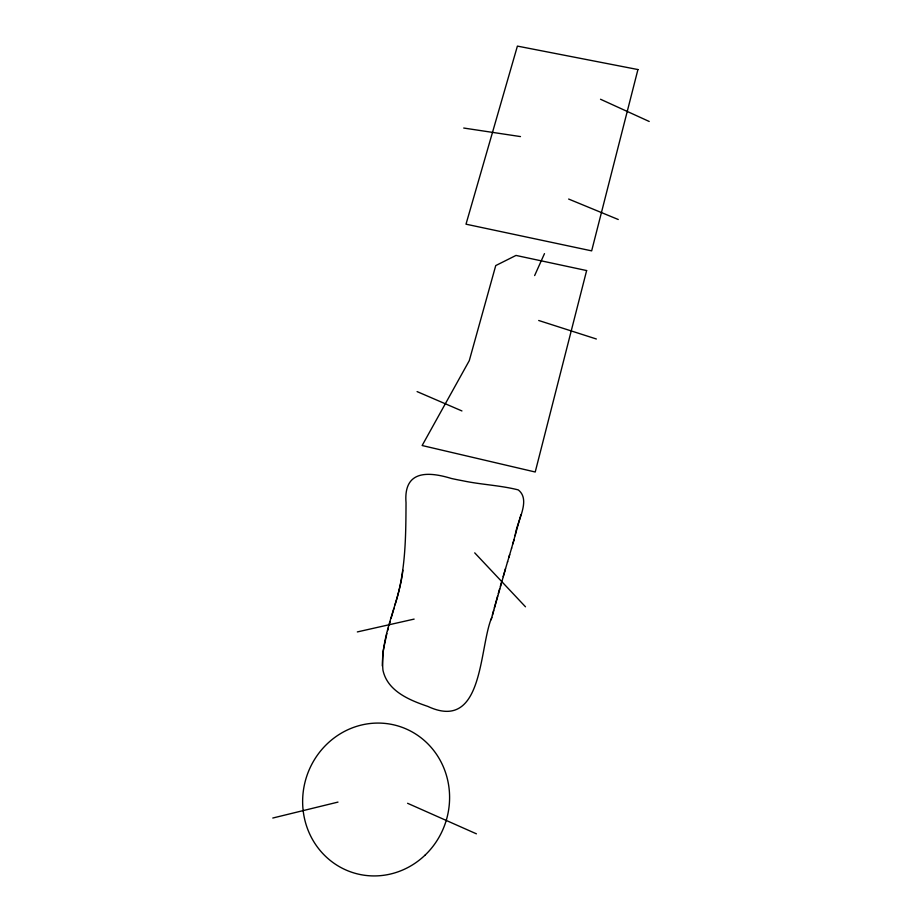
<?xml version="1.0" encoding="UTF-8"?>
<svg xmlns="http://www.w3.org/2000/svg" width="922" height="922" viewBox="0 0 922 922"><rect width="100%" height="100%" fill="white"/><g stroke="black" fill="none" stroke-linecap="round" stroke-linejoin="round"><path stroke-width="1.38" d="M394.939 604.936C405.692 571.94 405.853 537.042 406.026 502.709C403.398 470.093 428.131 471.349 451.411 478.483A304.859 272.601 -3.3 0 0 462.971 480.811C481.249 484.672 500.15 485.306 518.245 489.893C531.614 500.289 516.228 522.221 515.237 535.67M402.879 570.176C399.145 604.002 379.91 635.661 382.941 670.144C387.436 691.212 409.575 700.201 427.843 706.413C483.854 732.529 478.841 647.912 491.772 617.417M520.907 514.73L511.526 548.383M386.871 633.449L382.884 652.188L382.319 665.961M491.172 619.734L505.533 568.632M492.383 615.078L493.639 610.376M494.273 608.001L497.603 596.015M387.632 630.579L388.439 627.675M389.257 624.724L390.179 621.509M498.283 593.607L499.655 588.778M393.982 608.313L391.112 618.27M500.346 586.38L501.741 581.575M512.805 544.015L514.05 539.773M503.182 576.642L507.63 561.544M508.84 557.464L511.652 547.956M507.457 562.155L509.682 554.641M534.645 275.563L544.476 253.631M272.785 818.033L337.994 802.094M357.333 631.927L414.128 619.1M463.72 128.043L520.481 136.583M538.702 320.487L596.361 338.996M568.644 199.048L618.259 219.505M417.09 391.596L461.934 410.947M407.593 803.293L476.409 833.822M600.522 99.253L649.215 121.474M474.715 552.854L525.482 606.803M586.634 270.561L535.221 472.006L422.138 445.522L469.286 360.629L495.736 265.582L515.997 255.429L586.634 270.561M637.932 69.553L591.659 250.865L466.002 224.184L517.403 46.1L637.932 69.553M425.134 855.074A76.722 73.172 -73.1 0 0 399.007 726.271A76.722 73.172 -73.1 0 0 304.202 817.169A76.722 73.172 -73.1 0 0 425.134 855.074"/></g></svg>
